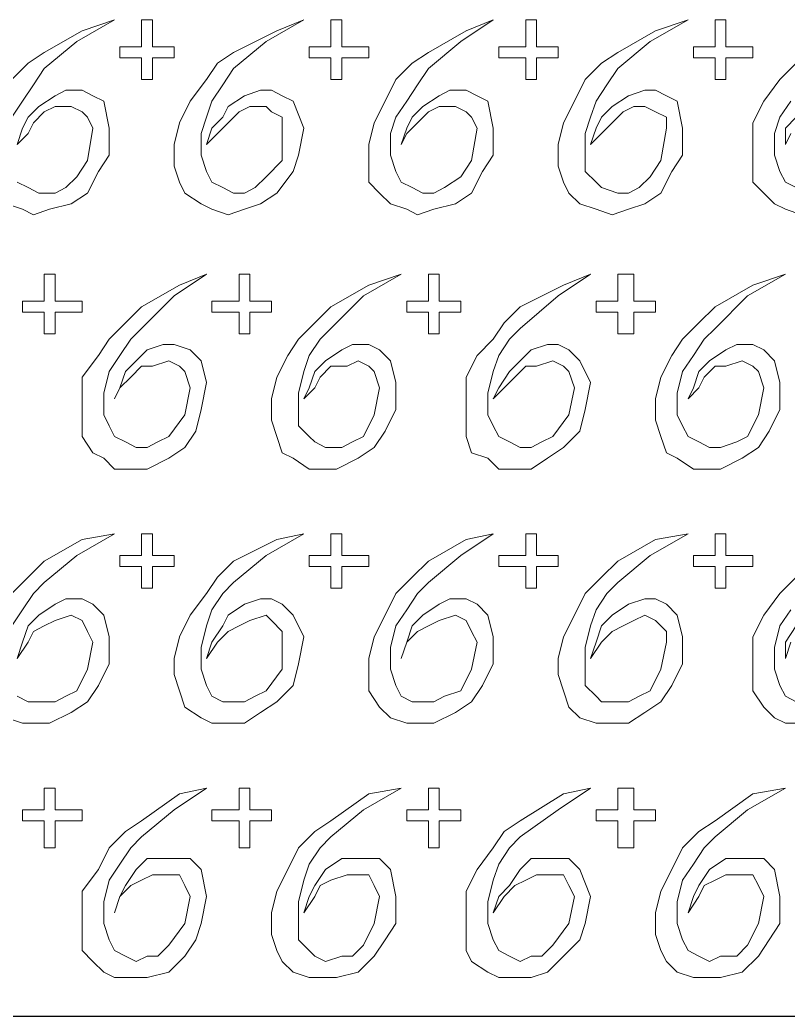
# Model space of a CAD drawing. Extents: x -66030 to 95157, y -13132 to 45879.
# Drawn here: x -4633 to -4078, y 24423 to 25142 of the extents above; entities that cross this region are included whole.
import ezdxf

# ---------------------------------------------------------------- set-up
doc = ezdxf.new("R2010")
doc.units = 0
doc.header["$LTSCALE"] = 100
doc.header["$MEASUREMENT"] = 0
doc.layers.get('0').update_dxf_attribs({"linetype": 'CONTINUOUS'})
doc.layers.add('3', color=11, linetype='CONTINUOUS')

msp = doc.modelspace()

# ---------------------------------------------------------------- linework, layer by layer
at = {"lineweight": 0}
for points in [[(-4638.93, 25071.37), (-4631.12, 25083.09), (-4623.3, 25094.8), (-4615.49, 25106.52), (-4592.06, 25126.05), (-4564.71, 25141.68), (-4588.15, 25133.86), (-4615.49, 25118.24), (-4627.21, 25110.43), (-4638.93, 25098.71)], [(-4072.56, 25110.43), (-4084.28, 25098.71), (-4096, 25083.09), (-4103.81, 25067.46), (-4103.81, 25051.84), (-4103.81, 25036.21), (-4103.81, 25024.5), (-4096, 25016.68), (-4088.19, 25008.87), (-4080.37, 25004.97), (-4068.66, 25001.06)], [(-4642.83, 25008.87), (-4631.12, 25004.97), (-4623.3, 25001.06), (-4611.59, 25004.97), (-4595.96, 25008.87), (-4584.24, 25016.68), (-4576.43, 25032.31), (-4568.62, 25044.03), (-4568.62, 25063.56), (-4572.53, 25083.09), (-4580.34, 25086.99), (-4588.15, 25090.9), (-4599.87, 25090.9), (-4607.68, 25086.99), (-4619.4, 25079.18), (-4627.21, 25071.37), (-4631.12, 25063.56), (-4635.02, 25051.84)], [(-4072.56, 25020.59), (-4080.37, 25024.5), (-4084.28, 25032.31), (-4088.19, 25044.03), (-4088.19, 25059.65), (-4084.28, 25071.37), (-4076.47, 25083.09)], [(-4635.02, 25051.84), (-4627.21, 25059.65), (-4623.3, 25067.46), (-4615.49, 25075.27), (-4607.68, 25079.18), (-4595.96, 25079.18), (-4588.15, 25075.27), (-4584.24, 25071.37), (-4580.34, 25063.56), (-4584.24, 25040.12), (-4592.06, 25028.4), (-4599.87, 25020.59), (-4607.68, 25016.68), (-4619.4, 25016.68), (-4627.21, 25020.59), (-4635.02, 25024.5)], [(-4072.56, 25071.37), (-4080.37, 25063.56), (-4080.37, 25051.84), (-4080.37, 25051.84), (-4076.47, 25059.65)], [(-4638.93, 24704.21), (-4631.12, 24715.92), (-4623.3, 24727.64), (-4615.49, 24735.45), (-4592.06, 24754.98), (-4564.71, 24770.61), (-4588.15, 24766.7), (-4615.49, 24751.08), (-4627.21, 24739.36), (-4638.93, 24727.64)], [(-4072.56, 24739.36), (-4084.28, 24727.64), (-4096, 24712.02), (-4103.81, 24696.4), (-4103.81, 24680.77), (-4103.81, 24669.05), (-4103.81, 24657.34), (-4096, 24645.62), (-4088.19, 24637.81), (-4080.37, 24633.9), (-4068.66, 24633.9)], [(-4642.83, 24637.81), (-4631.12, 24633.9), (-4623.3, 24633.9), (-4611.59, 24633.9), (-4595.96, 24641.71), (-4584.24, 24649.52), (-4576.43, 24661.24), (-4568.62, 24676.87), (-4568.62, 24696.4), (-4572.53, 24712.02), (-4580.34, 24719.83), (-4588.15, 24723.74), (-4599.87, 24723.74), (-4607.68, 24719.83), (-4619.4, 24712.02), (-4627.21, 24704.21), (-4631.12, 24692.49), (-4635.02, 24680.77)], [(-4072.56, 24649.52), (-4080.37, 24653.43), (-4084.28, 24661.24), (-4088.19, 24672.96), (-4088.19, 24688.58), (-4084.28, 24704.21), (-4076.47, 24715.92)], [(-4635.02, 24680.77), (-4627.21, 24692.49), (-4623.3, 24700.3), (-4615.49, 24704.21), (-4607.68, 24708.11), (-4595.96, 24712.02), (-4588.15, 24708.11), (-4584.24, 24700.3), (-4580.34, 24692.49), (-4584.24, 24672.96), (-4592.06, 24657.34), (-4599.87, 24653.43), (-4607.68, 24649.52), (-4619.4, 24649.52), (-4627.21, 24649.52), (-4635.02, 24653.43)], [(-4072.56, 24704.21), (-4080.37, 24692.49), (-4080.37, 24680.77), (-4080.37, 24680.77), (-4076.47, 24692.49)]]:
    msp.add_lwpolyline(points, dxfattribs=at)
for points in [[(-4560.81, 25122.15), (-4553, 25122.15), (-4545.19, 25122.15), (-4545.19, 25133.86), (-4545.19, 25141.68), (-4541.28, 25141.68), (-4537.37, 25141.68), (-4537.37, 25133.86), (-4537.37, 25122.15), (-4529.56, 25122.15), (-4521.75, 25122.15), (-4521.75, 25118.24), (-4521.75, 25114.33), (-4529.56, 25114.33), (-4537.37, 25114.33), (-4537.37, 25106.52), (-4537.37, 25098.71), (-4541.28, 25098.71), (-4545.19, 25098.71), (-4545.19, 25106.52), (-4545.19, 25114.33), (-4553, 25114.33), (-4560.81, 25114.33), (-4560.81, 25118.24), (-4560.81, 25122.15)], [(-4498.31, 25051.84), (-4490.5, 25059.65), (-4482.69, 25067.46), (-4474.88, 25075.27), (-4467.07, 25079.18), (-4455.35, 25079.18), (-4451.44, 25075.27), (-4443.63, 25071.37), (-4443.63, 25063.56), (-4443.63, 25040.12), (-4455.35, 25028.4), (-4463.16, 25020.59), (-4470.97, 25016.68), (-4478.78, 25016.68), (-4486.6, 25020.59), (-4494.41, 25024.5), (-4498.31, 25032.31), (-4502.22, 25044.03), (-4502.22, 25059.65), (-4498.31, 25071.37), (-4494.41, 25083.09), (-4486.6, 25094.8), (-4478.78, 25106.52), (-4455.35, 25126.05), (-4428.01, 25141.68), (-4447.54, 25133.86), (-4478.78, 25118.24), (-4490.5, 25110.43), (-4498.31, 25098.71), (-4510.03, 25083.09), (-4517.84, 25067.46), (-4521.75, 25051.84), (-4521.75, 25036.21), (-4517.84, 25024.5), (-4513.94, 25016.68), (-4502.22, 25008.87), (-4494.41, 25004.97), (-4482.69, 25001.06), (-4470.97, 25004.97), (-4459.25, 25008.87), (-4447.54, 25016.68), (-4435.82, 25032.31), (-4431.91, 25044.03), (-4428.01, 25063.56), (-4435.82, 25083.09), (-4443.63, 25086.99), (-4451.44, 25090.9), (-4459.25, 25090.9), (-4470.97, 25086.99), (-4482.69, 25079.18), (-4486.6, 25071.37), (-4494.41, 25063.56), (-4498.31, 25051.84)], [(-4424.1, 25122.15), (-4416.29, 25122.15), (-4408.48, 25122.15), (-4408.48, 25133.86), (-4408.48, 25141.68), (-4404.57, 25141.68), (-4400.66, 25141.68), (-4400.66, 25133.86), (-4400.66, 25122.15), (-4388.95, 25122.15), (-4381.13, 25122.15), (-4381.13, 25118.24), (-4381.13, 25114.33), (-4388.95, 25114.33), (-4400.66, 25114.33), (-4400.66, 25106.52), (-4400.66, 25098.71), (-4404.57, 25098.71), (-4408.48, 25098.71), (-4408.48, 25106.52), (-4408.48, 25114.33), (-4416.29, 25114.33), (-4424.1, 25114.33), (-4424.1, 25118.24), (-4424.1, 25122.15)], [(-4357.7, 25051.84), (-4353.79, 25059.65), (-4345.98, 25067.46), (-4338.17, 25075.27), (-4330.36, 25079.18), (-4318.64, 25079.18), (-4310.83, 25075.27), (-4306.92, 25071.37), (-4303.02, 25063.56), (-4306.92, 25040.12), (-4314.73, 25028.4), (-4326.45, 25020.59), (-4334.26, 25016.68), (-4342.07, 25016.68), (-4349.89, 25020.59), (-4357.7, 25024.5), (-4361.6, 25032.31), (-4365.51, 25044.03), (-4365.51, 25059.65), (-4361.6, 25071.37), (-4353.79, 25083.09), (-4345.98, 25094.8), (-4338.17, 25106.52), (-4314.73, 25126.05), (-4291.3, 25141.68), (-4310.83, 25133.86), (-4338.17, 25118.24), (-4349.89, 25110.43), (-4361.6, 25098.71), (-4369.42, 25083.09), (-4377.23, 25067.46), (-4381.13, 25051.84), (-4381.13, 25036.21), (-4381.13, 25024.5), (-4373.32, 25016.68), (-4365.51, 25008.87), (-4353.79, 25004.97), (-4345.98, 25001.06), (-4334.26, 25004.97), (-4318.64, 25008.87), (-4306.92, 25016.68), (-4299.11, 25032.31), (-4291.3, 25044.03), (-4291.3, 25063.56), (-4295.2, 25083.09), (-4303.02, 25086.99), (-4310.83, 25090.9), (-4322.54, 25090.9), (-4330.36, 25086.99), (-4342.07, 25079.18), (-4349.89, 25071.37), (-4353.79, 25063.56), (-4357.7, 25051.84)], [(-4287.39, 25122.15), (-4275.67, 25122.15), (-4267.86, 25122.15), (-4267.86, 25133.86), (-4267.86, 25141.68), (-4263.96, 25141.68), (-4260.05, 25141.68), (-4260.05, 25133.86), (-4260.05, 25122.15), (-4252.24, 25122.15), (-4244.43, 25122.15), (-4244.43, 25118.24), (-4244.43, 25114.33), (-4252.24, 25114.33), (-4260.05, 25114.33), (-4260.05, 25106.52), (-4260.05, 25098.71), (-4263.96, 25098.71), (-4267.86, 25098.71), (-4267.86, 25106.52), (-4267.86, 25114.33), (-4275.67, 25114.33), (-4287.39, 25114.33), (-4287.39, 25118.24), (-4287.39, 25122.15)], [(-4220.99, 25051.84), (-4213.18, 25059.65), (-4205.37, 25067.46), (-4197.55, 25075.27), (-4189.74, 25079.18), (-4181.93, 25079.18), (-4174.12, 25075.27), (-4166.31, 25071.37), (-4166.31, 25063.56), (-4170.21, 25040.12), (-4178.02, 25028.4), (-4185.84, 25020.59), (-4193.65, 25016.68), (-4201.46, 25016.68), (-4213.18, 25020.59), (-4217.08, 25024.5), (-4224.9, 25032.31), (-4224.9, 25044.03), (-4224.9, 25059.65), (-4220.99, 25071.37), (-4217.08, 25083.09), (-4209.27, 25094.8), (-4201.46, 25106.52), (-4178.02, 25126.05), (-4150.68, 25141.68), (-4174.12, 25133.86), (-4201.46, 25118.24), (-4213.18, 25110.43), (-4224.9, 25098.71), (-4232.71, 25083.09), (-4240.52, 25067.46), (-4244.43, 25051.84), (-4244.43, 25036.21), (-4240.52, 25024.5), (-4236.61, 25016.68), (-4228.8, 25008.87), (-4217.08, 25004.97), (-4205.37, 25001.06), (-4193.65, 25004.97), (-4181.93, 25008.87), (-4170.21, 25016.68), (-4162.4, 25032.31), (-4154.59, 25044.03), (-4154.59, 25063.56), (-4158.49, 25083.09), (-4166.31, 25086.99), (-4174.12, 25090.9), (-4181.93, 25090.9), (-4193.65, 25086.99), (-4205.37, 25079.18), (-4213.18, 25071.37), (-4217.08, 25063.56), (-4220.99, 25051.84)], [(-4146.78, 25122.15), (-4138.96, 25122.15), (-4131.15, 25122.15), (-4131.15, 25133.86), (-4131.15, 25141.68), (-4127.25, 25141.68), (-4123.34, 25141.68), (-4123.34, 25133.86), (-4123.34, 25122.15), (-4115.53, 25122.15), (-4103.81, 25122.15), (-4103.81, 25118.24), (-4103.81, 25114.33), (-4115.53, 25114.33), (-4123.34, 25114.33), (-4123.34, 25106.52), (-4123.34, 25098.71), (-4127.25, 25098.71), (-4131.15, 25098.71), (-4131.15, 25106.52), (-4131.15, 25114.33), (-4138.96, 25114.33), (-4146.78, 25114.33), (-4146.78, 25118.24), (-4146.78, 25122.15)], [(-4631.12, 24938.57), (-4623.3, 24938.57), (-4615.49, 24938.57), (-4615.49, 24946.38), (-4615.49, 24958.09), (-4611.59, 24958.09), (-4607.68, 24958.09), (-4607.68, 24946.38), (-4607.68, 24938.57), (-4599.87, 24938.57), (-4588.15, 24938.57), (-4588.15, 24934.66), (-4588.15, 24930.75), (-4599.87, 24930.75), (-4607.68, 24930.75), (-4607.68, 24922.94), (-4607.68, 24915.13), (-4611.59, 24915.13), (-4615.49, 24915.13), (-4615.49, 24922.94), (-4615.49, 24930.75), (-4623.3, 24930.75), (-4631.12, 24930.75), (-4631.12, 24934.66), (-4631.12, 24938.57)], [(-4564.71, 24868.26), (-4560.81, 24876.07), (-4553, 24883.88), (-4545.19, 24891.69), (-4537.37, 24891.69), (-4525.66, 24895.6), (-4517.84, 24891.69), (-4513.94, 24887.79), (-4510.03, 24876.07), (-4513.94, 24856.54), (-4525.66, 24840.92), (-4533.47, 24837.01), (-4541.28, 24833.1), (-4549.09, 24833.1), (-4556.9, 24837.01), (-4564.71, 24840.92), (-4568.62, 24848.73), (-4572.53, 24856.54), (-4572.53, 24872.16), (-4568.62, 24887.79), (-4560.81, 24899.51), (-4553, 24911.22), (-4545.19, 24919.04), (-4521.75, 24942.47), (-4498.31, 24958.09), (-4517.84, 24950.28), (-4545.19, 24934.66), (-4556.9, 24922.94), (-4568.62, 24911.22), (-4576.43, 24899.51), (-4588.15, 24883.88), (-4588.15, 24868.26), (-4588.15, 24852.63), (-4588.15, 24840.92), (-4580.34, 24829.2), (-4572.53, 24825.29), (-4564.71, 24817.48), (-4553, 24817.48), (-4541.28, 24817.48), (-4525.66, 24825.29), (-4513.94, 24833.1), (-4506.13, 24844.82), (-4502.22, 24860.45), (-4498.31, 24879.98), (-4502.22, 24895.6), (-4510.03, 24903.41), (-4521.75, 24907.32), (-4529.56, 24907.32), (-4541.28, 24903.41), (-4549.09, 24895.6), (-4556.9, 24887.79), (-4560.81, 24876.07), (-4564.71, 24868.26)], [(-4494.41, 24938.57), (-4486.6, 24938.57), (-4474.88, 24938.57), (-4474.88, 24946.38), (-4474.88, 24958.09), (-4470.97, 24958.09), (-4467.07, 24958.09), (-4467.07, 24946.38), (-4467.07, 24938.57), (-4459.25, 24938.57), (-4451.44, 24938.57), (-4451.44, 24934.66), (-4451.44, 24930.75), (-4459.25, 24930.75), (-4467.07, 24930.75), (-4467.07, 24922.94), (-4467.07, 24915.13), (-4470.97, 24915.13), (-4474.88, 24915.13), (-4474.88, 24922.94), (-4474.88, 24930.75), (-4486.6, 24930.75), (-4494.41, 24930.75), (-4494.41, 24934.66), (-4494.41, 24938.57)], [(-4428.01, 24868.26), (-4420.19, 24876.07), (-4416.29, 24883.88), (-4408.48, 24891.69), (-4396.76, 24891.69), (-4388.95, 24895.6), (-4381.13, 24891.69), (-4377.23, 24887.79), (-4373.32, 24876.07), (-4377.23, 24856.54), (-4385.04, 24840.92), (-4392.85, 24837.01), (-4400.66, 24833.1), (-4412.38, 24833.1), (-4420.19, 24837.01), (-4424.1, 24840.92), (-4431.91, 24848.73), (-4431.91, 24856.54), (-4431.91, 24872.16), (-4428.01, 24887.79), (-4424.1, 24899.51), (-4416.29, 24911.22), (-4408.48, 24919.04), (-4385.04, 24942.47), (-4357.7, 24958.09), (-4381.13, 24950.28), (-4408.48, 24934.66), (-4420.19, 24922.94), (-4431.91, 24911.22), (-4439.72, 24899.51), (-4447.54, 24883.88), (-4451.44, 24868.26), (-4451.44, 24852.63), (-4447.54, 24840.92), (-4443.63, 24829.2), (-4435.82, 24825.29), (-4424.1, 24817.48), (-4412.38, 24817.48), (-4404.57, 24817.48), (-4388.95, 24825.29), (-4377.23, 24833.1), (-4369.42, 24844.82), (-4361.6, 24860.45), (-4361.6, 24879.98), (-4365.51, 24895.6), (-4373.32, 24903.41), (-4381.13, 24907.32), (-4392.85, 24907.32), (-4400.66, 24903.41), (-4412.38, 24895.6), (-4420.19, 24887.79), (-4424.1, 24876.07), (-4428.01, 24868.26)], [(-4353.79, 24938.57), (-4345.98, 24938.57), (-4338.17, 24938.57), (-4338.17, 24946.38), (-4338.17, 24958.09), (-4334.26, 24958.09), (-4330.36, 24958.09), (-4330.36, 24946.38), (-4330.36, 24938.57), (-4322.54, 24938.57), (-4314.73, 24938.57), (-4314.73, 24934.66), (-4314.73, 24930.75), (-4322.54, 24930.75), (-4330.36, 24930.75), (-4330.36, 24922.94), (-4330.36, 24915.13), (-4334.26, 24915.13), (-4338.17, 24915.13), (-4338.17, 24922.94), (-4338.17, 24930.75), (-4345.98, 24930.75), (-4353.79, 24930.75), (-4353.79, 24934.66), (-4353.79, 24938.57)], [(-4291.3, 24868.26), (-4283.49, 24876.07), (-4275.67, 24883.88), (-4267.86, 24891.69), (-4260.05, 24891.69), (-4248.33, 24895.6), (-4240.52, 24891.69), (-4236.61, 24887.79), (-4232.71, 24876.07), (-4236.61, 24856.54), (-4248.33, 24840.92), (-4256.14, 24837.01), (-4263.96, 24833.1), (-4271.77, 24833.1), (-4279.58, 24837.01), (-4287.39, 24840.92), (-4291.3, 24848.73), (-4295.2, 24856.54), (-4295.2, 24872.16), (-4291.3, 24887.79), (-4287.39, 24899.51), (-4279.58, 24911.22), (-4271.77, 24919.04), (-4244.43, 24942.47), (-4220.99, 24958.09), (-4240.52, 24950.28), (-4271.77, 24934.66), (-4283.49, 24922.94), (-4291.3, 24911.22), (-4303.02, 24899.51), (-4310.83, 24883.88), (-4310.83, 24868.26), (-4310.83, 24852.63), (-4310.83, 24840.92), (-4306.92, 24829.2), (-4295.2, 24825.29), (-4287.39, 24817.48), (-4275.67, 24817.48), (-4263.96, 24817.48), (-4252.24, 24825.29), (-4240.52, 24833.1), (-4228.8, 24844.82), (-4224.9, 24860.45), (-4220.99, 24879.98), (-4228.8, 24895.6), (-4236.61, 24903.41), (-4244.43, 24907.32), (-4252.24, 24907.32), (-4263.96, 24903.41), (-4271.77, 24895.6), (-4279.58, 24887.79), (-4287.39, 24876.07), (-4291.3, 24868.26)], [(-4217.08, 24938.57), (-4209.27, 24938.57), (-4201.46, 24938.57), (-4201.46, 24946.38), (-4201.46, 24958.09), (-4193.65, 24958.09), (-4189.74, 24958.09), (-4189.74, 24946.38), (-4189.74, 24938.57), (-4181.93, 24938.57), (-4174.12, 24938.57), (-4174.12, 24934.66), (-4174.12, 24930.75), (-4181.93, 24930.75), (-4189.74, 24930.75), (-4189.74, 24922.94), (-4189.74, 24915.13), (-4193.65, 24915.13), (-4201.46, 24915.13), (-4201.46, 24922.94), (-4201.46, 24930.75), (-4209.27, 24930.75), (-4217.08, 24930.75), (-4217.08, 24934.66), (-4217.08, 24938.57)], [(-4150.68, 24868.26), (-4142.87, 24876.07), (-4138.96, 24883.88), (-4131.15, 24891.69), (-4123.34, 24891.69), (-4111.62, 24895.6), (-4103.81, 24891.69), (-4099.9, 24887.79), (-4096, 24876.07), (-4099.9, 24856.54), (-4107.72, 24840.92), (-4115.53, 24837.01), (-4127.25, 24833.1), (-4135.06, 24833.1), (-4142.87, 24837.01), (-4150.68, 24840.92), (-4154.59, 24848.73), (-4158.49, 24856.54), (-4158.49, 24872.16), (-4154.59, 24887.79), (-4146.78, 24899.51), (-4138.96, 24911.22), (-4131.15, 24919.04), (-4107.72, 24942.47), (-4080.37, 24958.09), (-4103.81, 24950.28), (-4131.15, 24934.66), (-4142.87, 24922.94), (-4154.59, 24911.22), (-4162.4, 24899.51), (-4170.21, 24883.88), (-4174.12, 24868.26), (-4174.12, 24852.63), (-4170.21, 24840.92), (-4166.31, 24829.2), (-4158.49, 24825.29), (-4146.78, 24817.48), (-4138.96, 24817.48), (-4127.25, 24817.48), (-4111.62, 24825.29), (-4099.9, 24833.1), (-4092.09, 24844.82), (-4084.28, 24860.45), (-4084.28, 24879.98), (-4088.19, 24895.6), (-4096, 24903.41), (-4103.81, 24907.32), (-4115.53, 24907.32), (-4123.34, 24903.41), (-4135.06, 24895.6), (-4142.87, 24887.79), (-4146.78, 24876.07), (-4150.68, 24868.26)], [(-4560.81, 24754.98), (-4553, 24754.98), (-4545.19, 24754.98), (-4545.19, 24762.8), (-4545.19, 24770.61), (-4541.28, 24770.61), (-4537.37, 24770.61), (-4537.37, 24762.8), (-4537.37, 24754.98), (-4529.56, 24754.98), (-4521.75, 24754.98), (-4521.75, 24751.08), (-4521.75, 24747.17), (-4529.56, 24747.17), (-4537.37, 24747.17), (-4537.37, 24739.36), (-4537.37, 24731.55), (-4541.28, 24731.55), (-4545.19, 24731.55), (-4545.19, 24739.36), (-4545.19, 24747.17), (-4553, 24747.17), (-4560.81, 24747.17), (-4560.81, 24751.08), (-4560.81, 24754.98)], [(-4498.31, 24680.77), (-4490.5, 24692.49), (-4482.69, 24700.3), (-4474.88, 24704.21), (-4467.07, 24708.11), (-4455.35, 24712.02), (-4451.44, 24708.11), (-4443.63, 24700.3), (-4443.63, 24692.49), (-4443.63, 24672.96), (-4455.35, 24657.34), (-4463.16, 24653.43), (-4470.97, 24649.52), (-4478.78, 24649.52), (-4486.6, 24649.52), (-4494.41, 24653.43), (-4498.31, 24661.24), (-4502.22, 24672.96), (-4502.22, 24688.58), (-4498.31, 24704.21), (-4494.41, 24715.92), (-4486.6, 24727.64), (-4478.78, 24735.45), (-4455.35, 24754.98), (-4428.01, 24770.61), (-4447.54, 24766.7), (-4478.78, 24751.08), (-4490.5, 24739.36), (-4498.31, 24727.64), (-4510.03, 24712.02), (-4517.84, 24696.4), (-4521.75, 24680.77), (-4521.75, 24669.05), (-4517.84, 24657.34), (-4513.94, 24645.62), (-4502.22, 24637.81), (-4494.41, 24633.9), (-4482.69, 24633.9), (-4470.97, 24633.9), (-4459.25, 24641.71), (-4447.54, 24649.52), (-4435.82, 24661.24), (-4431.91, 24676.87), (-4428.01, 24696.4), (-4435.82, 24712.02), (-4443.63, 24719.83), (-4451.44, 24723.74), (-4459.25, 24723.74), (-4470.97, 24719.83), (-4482.69, 24712.02), (-4486.6, 24704.21), (-4494.41, 24692.49), (-4498.31, 24680.77)], [(-4424.1, 24754.98), (-4416.29, 24754.98), (-4408.48, 24754.98), (-4408.48, 24762.8), (-4408.48, 24770.61), (-4404.57, 24770.61), (-4400.66, 24770.61), (-4400.66, 24762.8), (-4400.66, 24754.98), (-4388.95, 24754.98), (-4381.13, 24754.98), (-4381.13, 24751.08), (-4381.13, 24747.17), (-4388.95, 24747.17), (-4400.66, 24747.17), (-4400.66, 24739.36), (-4400.66, 24731.55), (-4404.57, 24731.55), (-4408.48, 24731.55), (-4408.48, 24739.36), (-4408.48, 24747.17), (-4416.29, 24747.17), (-4424.1, 24747.17), (-4424.1, 24751.08), (-4424.1, 24754.98)], [(-4357.7, 24680.77), (-4353.79, 24692.49), (-4345.98, 24700.3), (-4338.17, 24704.21), (-4330.36, 24708.11), (-4318.64, 24712.02), (-4310.83, 24708.11), (-4306.92, 24700.3), (-4303.02, 24692.49), (-4306.92, 24672.96), (-4314.73, 24657.34), (-4326.45, 24653.43), (-4334.26, 24649.52), (-4342.07, 24649.52), (-4349.89, 24649.52), (-4357.7, 24653.43), (-4361.6, 24661.24), (-4365.51, 24672.96), (-4365.51, 24688.58), (-4361.6, 24704.21), (-4353.79, 24715.92), (-4345.98, 24727.64), (-4338.17, 24735.45), (-4314.73, 24754.98), (-4291.3, 24770.61), (-4310.83, 24766.7), (-4338.17, 24751.08), (-4349.89, 24739.36), (-4361.6, 24727.64), (-4369.42, 24712.02), (-4377.23, 24696.4), (-4381.13, 24680.77), (-4381.13, 24669.05), (-4381.13, 24657.34), (-4373.32, 24645.62), (-4365.51, 24637.81), (-4353.79, 24633.9), (-4345.98, 24633.9), (-4334.26, 24633.9), (-4318.64, 24641.71), (-4306.92, 24649.52), (-4299.11, 24661.24), (-4291.3, 24676.87), (-4291.3, 24696.4), (-4295.2, 24712.02), (-4303.02, 24719.83), (-4310.83, 24723.74), (-4322.54, 24723.74), (-4330.36, 24719.83), (-4342.07, 24712.02), (-4349.89, 24704.21), (-4353.79, 24692.49), (-4357.7, 24680.77)], [(-4287.39, 24754.98), (-4275.67, 24754.98), (-4267.86, 24754.98), (-4267.86, 24762.8), (-4267.86, 24770.61), (-4263.96, 24770.61), (-4260.05, 24770.61), (-4260.05, 24762.8), (-4260.05, 24754.98), (-4252.24, 24754.98), (-4244.43, 24754.98), (-4244.43, 24751.08), (-4244.43, 24747.17), (-4252.24, 24747.17), (-4260.05, 24747.17), (-4260.05, 24739.36), (-4260.05, 24731.55), (-4263.96, 24731.55), (-4267.86, 24731.55), (-4267.86, 24739.36), (-4267.86, 24747.17), (-4275.67, 24747.17), (-4287.39, 24747.17), (-4287.39, 24751.08), (-4287.39, 24754.98)], [(-4220.99, 24680.77), (-4213.18, 24692.49), (-4205.37, 24700.3), (-4197.55, 24704.21), (-4189.74, 24708.11), (-4181.93, 24712.02), (-4174.12, 24708.11), (-4166.31, 24700.3), (-4166.31, 24692.49), (-4170.21, 24672.96), (-4178.02, 24657.34), (-4185.84, 24653.43), (-4193.65, 24649.52), (-4201.46, 24649.52), (-4213.18, 24649.52), (-4217.08, 24653.43), (-4224.9, 24661.24), (-4224.9, 24672.96), (-4224.9, 24688.58), (-4220.99, 24704.21), (-4217.08, 24715.92), (-4209.27, 24727.64), (-4201.46, 24735.45), (-4178.02, 24754.98), (-4150.68, 24770.61), (-4174.12, 24766.7), (-4201.46, 24751.08), (-4213.18, 24739.36), (-4224.9, 24727.64), (-4232.71, 24712.02), (-4240.52, 24696.4), (-4244.43, 24680.77), (-4244.43, 24669.05), (-4240.52, 24657.34), (-4236.61, 24645.62), (-4228.8, 24637.81), (-4217.08, 24633.9), (-4205.37, 24633.9), (-4193.65, 24633.9), (-4181.93, 24641.71), (-4170.21, 24649.52), (-4162.4, 24661.24), (-4154.59, 24676.87), (-4154.59, 24696.4), (-4158.49, 24712.02), (-4166.31, 24719.83), (-4174.12, 24723.74), (-4181.93, 24723.74), (-4193.65, 24719.83), (-4205.37, 24712.02), (-4213.18, 24704.21), (-4217.08, 24692.49), (-4220.99, 24680.77)], [(-4146.78, 24754.98), (-4138.96, 24754.98), (-4131.15, 24754.98), (-4131.15, 24762.8), (-4131.15, 24770.61), (-4127.25, 24770.61), (-4123.34, 24770.61), (-4123.34, 24762.8), (-4123.34, 24754.98), (-4115.53, 24754.98), (-4103.81, 24754.98), (-4103.81, 24751.08), (-4103.81, 24747.17), (-4115.53, 24747.17), (-4123.34, 24747.17), (-4123.34, 24739.36), (-4123.34, 24731.55), (-4127.25, 24731.55), (-4131.15, 24731.55), (-4131.15, 24739.36), (-4131.15, 24747.17), (-4138.96, 24747.17), (-4146.78, 24747.17), (-4146.78, 24751.08), (-4146.78, 24754.98)], [(-4631.12, 24571.4), (-4623.3, 24571.4), (-4615.49, 24571.4), (-4615.49, 24579.22), (-4615.49, 24587.03), (-4611.59, 24587.03), (-4607.68, 24587.03), (-4607.68, 24579.22), (-4607.68, 24571.4), (-4599.87, 24571.4), (-4588.15, 24571.4), (-4588.15, 24567.5), (-4588.15, 24563.59), (-4599.87, 24563.59), (-4607.68, 24563.59), (-4607.68, 24551.87), (-4607.68, 24544.06), (-4611.59, 24544.06), (-4615.49, 24544.06), (-4615.49, 24551.87), (-4615.49, 24563.59), (-4623.3, 24563.59), (-4631.12, 24563.59), (-4631.12, 24567.5), (-4631.12, 24571.4)], [(-4564.71, 24497.19), (-4560.81, 24508.91), (-4553, 24516.72), (-4545.19, 24520.63), (-4537.37, 24524.53), (-4525.66, 24524.53), (-4517.84, 24524.53), (-4513.94, 24516.72), (-4510.03, 24508.91), (-4513.94, 24489.38), (-4525.66, 24473.75), (-4533.47, 24465.94), (-4541.28, 24465.94), (-4549.09, 24462.04), (-4556.9, 24465.94), (-4564.71, 24469.85), (-4568.62, 24477.66), (-4572.53, 24489.38), (-4572.53, 24505), (-4568.62, 24520.63), (-4560.81, 24532.34), (-4553, 24544.06), (-4545.19, 24551.87), (-4521.75, 24571.4), (-4498.31, 24587.03), (-4517.84, 24583.12), (-4545.19, 24563.59), (-4556.9, 24555.78), (-4568.62, 24544.06), (-4576.43, 24528.44), (-4588.15, 24512.81), (-4588.15, 24497.19), (-4588.15, 24481.57), (-4588.15, 24469.85), (-4580.34, 24462.04), (-4572.53, 24454.23), (-4564.71, 24450.32), (-4553, 24450.32), (-4541.28, 24450.32), (-4525.66, 24454.23), (-4513.94, 24465.94), (-4506.13, 24477.66), (-4502.22, 24489.38), (-4498.31, 24508.91), (-4502.22, 24528.44), (-4510.03, 24536.25), (-4521.75, 24536.25), (-4529.56, 24536.25), (-4541.28, 24536.25), (-4549.09, 24528.44), (-4556.9, 24516.72), (-4560.81, 24508.91), (-4564.71, 24497.19)], [(-4494.41, 24571.4), (-4486.6, 24571.4), (-4474.88, 24571.4), (-4474.88, 24579.22), (-4474.88, 24587.03), (-4470.97, 24587.03), (-4467.07, 24587.03), (-4467.07, 24579.22), (-4467.07, 24571.4), (-4459.25, 24571.4), (-4451.44, 24571.4), (-4451.44, 24567.5), (-4451.44, 24563.59), (-4459.25, 24563.59), (-4467.07, 24563.59), (-4467.07, 24551.87), (-4467.07, 24544.06), (-4470.97, 24544.06), (-4474.88, 24544.06), (-4474.88, 24551.87), (-4474.88, 24563.59), (-4486.6, 24563.59), (-4494.41, 24563.59), (-4494.41, 24567.5), (-4494.41, 24571.4)], [(-4428.01, 24497.19), (-4420.19, 24508.91), (-4416.29, 24516.72), (-4408.48, 24520.63), (-4396.76, 24524.53), (-4388.95, 24524.53), (-4381.13, 24524.53), (-4377.23, 24516.72), (-4373.32, 24508.91), (-4377.23, 24489.38), (-4385.04, 24473.75), (-4392.85, 24465.94), (-4400.66, 24465.94), (-4412.38, 24462.04), (-4420.19, 24465.94), (-4424.1, 24469.85), (-4431.91, 24477.66), (-4431.91, 24489.38), (-4431.91, 24505), (-4428.01, 24520.63), (-4424.1, 24532.34), (-4416.29, 24544.06), (-4408.48, 24551.87), (-4385.04, 24571.4), (-4357.7, 24587.03), (-4381.13, 24583.12), (-4408.48, 24563.59), (-4420.19, 24555.78), (-4431.91, 24544.06), (-4439.72, 24528.44), (-4447.54, 24512.81), (-4451.44, 24497.19), (-4451.44, 24481.57), (-4447.54, 24469.85), (-4443.63, 24462.04), (-4435.82, 24454.23), (-4424.1, 24450.32), (-4412.38, 24450.32), (-4404.57, 24450.32), (-4388.95, 24454.23), (-4377.23, 24465.94), (-4369.42, 24477.66), (-4361.6, 24489.38), (-4361.6, 24508.91), (-4365.51, 24528.44), (-4373.32, 24536.25), (-4381.13, 24536.25), (-4392.85, 24536.25), (-4400.66, 24536.25), (-4412.38, 24528.44), (-4420.19, 24516.72), (-4424.1, 24508.91), (-4428.01, 24497.19)], [(-4353.79, 24571.4), (-4345.98, 24571.4), (-4338.17, 24571.4), (-4338.17, 24579.22), (-4338.17, 24587.03), (-4334.26, 24587.03), (-4330.36, 24587.03), (-4330.36, 24579.22), (-4330.36, 24571.4), (-4322.54, 24571.4), (-4314.73, 24571.4), (-4314.73, 24567.5), (-4314.73, 24563.59), (-4322.54, 24563.59), (-4330.36, 24563.59), (-4330.36, 24551.87), (-4330.36, 24544.06), (-4334.26, 24544.06), (-4338.17, 24544.06), (-4338.17, 24551.87), (-4338.17, 24563.59), (-4345.98, 24563.59), (-4353.79, 24563.59), (-4353.79, 24567.5), (-4353.79, 24571.4)], [(-4291.3, 24497.19), (-4283.49, 24508.91), (-4275.67, 24516.72), (-4267.86, 24520.63), (-4260.05, 24524.53), (-4248.33, 24524.53), (-4240.52, 24524.53), (-4236.61, 24516.72), (-4232.71, 24508.91), (-4236.61, 24489.38), (-4248.33, 24473.75), (-4256.14, 24465.94), (-4263.96, 24465.94), (-4271.77, 24462.04), (-4279.58, 24465.94), (-4287.39, 24469.85), (-4291.3, 24477.66), (-4295.2, 24489.38), (-4295.2, 24505), (-4291.3, 24520.63), (-4287.39, 24532.34), (-4279.58, 24544.06), (-4271.77, 24551.87), (-4244.43, 24571.4), (-4220.99, 24587.03), (-4240.52, 24583.12), (-4271.77, 24563.59), (-4283.49, 24555.78), (-4291.3, 24544.06), (-4303.02, 24528.44), (-4310.83, 24512.81), (-4310.83, 24497.19), (-4310.83, 24481.57), (-4310.83, 24469.85), (-4306.92, 24462.04), (-4295.2, 24454.23), (-4287.39, 24450.32), (-4275.67, 24450.32), (-4263.96, 24450.32), (-4252.24, 24454.23), (-4240.52, 24465.94), (-4228.8, 24477.66), (-4224.9, 24489.38), (-4220.99, 24508.91), (-4228.8, 24528.44), (-4236.61, 24536.25), (-4244.43, 24536.25), (-4252.24, 24536.25), (-4263.96, 24536.25), (-4271.77, 24528.44), (-4279.58, 24516.72), (-4287.39, 24508.91), (-4291.3, 24497.19)], [(-4217.08, 24571.4), (-4209.27, 24571.4), (-4201.46, 24571.4), (-4201.46, 24579.22), (-4201.46, 24587.03), (-4193.65, 24587.03), (-4189.74, 24587.03), (-4189.74, 24579.22), (-4189.74, 24571.4), (-4181.93, 24571.4), (-4174.12, 24571.4), (-4174.12, 24567.5), (-4174.12, 24563.59), (-4181.93, 24563.59), (-4189.74, 24563.59), (-4189.74, 24551.87), (-4189.74, 24544.06), (-4193.65, 24544.06), (-4201.46, 24544.06), (-4201.46, 24551.87), (-4201.46, 24563.59), (-4209.27, 24563.59), (-4217.08, 24563.59), (-4217.08, 24567.5), (-4217.08, 24571.4)], [(-4150.68, 24497.19), (-4142.87, 24508.91), (-4138.96, 24516.72), (-4131.15, 24520.63), (-4123.34, 24524.53), (-4111.62, 24524.53), (-4103.81, 24524.53), (-4099.9, 24516.72), (-4096, 24508.91), (-4099.9, 24489.38), (-4107.72, 24473.75), (-4115.53, 24465.94), (-4127.25, 24465.94), (-4135.06, 24462.04), (-4142.87, 24465.94), (-4150.68, 24469.85), (-4154.59, 24477.66), (-4158.49, 24489.38), (-4158.49, 24505), (-4154.59, 24520.63), (-4146.78, 24532.34), (-4138.96, 24544.06), (-4131.15, 24551.87), (-4107.72, 24571.4), (-4080.37, 24587.03), (-4103.81, 24583.12), (-4131.15, 24563.59), (-4142.87, 24555.78), (-4154.59, 24544.06), (-4162.4, 24528.44), (-4170.21, 24512.81), (-4174.12, 24497.19), (-4174.12, 24481.57), (-4170.21, 24469.85), (-4166.31, 24462.04), (-4158.49, 24454.23), (-4146.78, 24450.32), (-4138.96, 24450.32), (-4127.25, 24450.32), (-4111.62, 24454.23), (-4099.9, 24465.94), (-4092.09, 24477.66), (-4084.28, 24489.38), (-4084.28, 24508.91), (-4088.19, 24528.44), (-4096, 24536.25), (-4103.81, 24536.25), (-4115.53, 24536.25), (-4123.34, 24536.25), (-4135.06, 24528.44), (-4142.87, 24516.72), (-4146.78, 24508.91), (-4150.68, 24497.19)]]:
    msp.add_lwpolyline(points, close=True, dxfattribs=at)
at = {"layer": '3'}
msp.add_line((-66009.4, 24422.57), (95156.93, 24422.57), dxfattribs=at)

doc.saveas('drawing.dxf')
